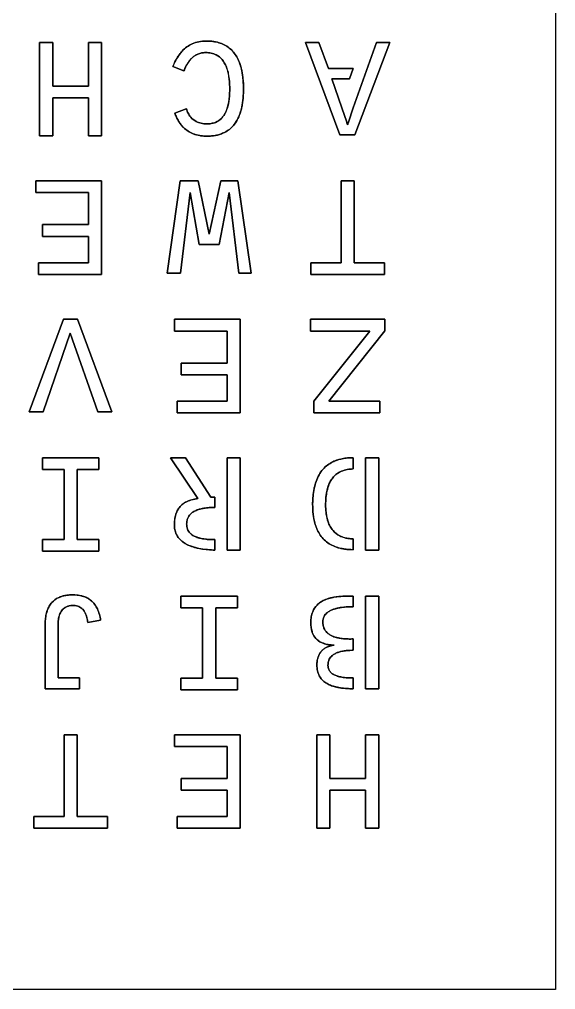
# Model space of a CAD drawing. Header units: millimetres. Extents: x -500 to 0, y -500 to 0.
# Drawn here: x -129 to 0, y -500 to -266.4 of the extents above; entities that cross this region are included whole.
import ezdxf

# ---------------------------------------------------------------- set-up
doc = ezdxf.new("R2010")
doc.units = ezdxf.units.MM
doc.layers.get('0').update_dxf_attribs({"color": 70})

msp = doc.modelspace()

# ---------------------------------------------------------------- linework, layer by layer
msp.add_line((-92.04, -277.78), (-89.43, -278.86))
for points in [[(-500, 0), (0, 0), (0, -500), (-500, -500)], [(0, 0), (0, -500), (-500, -500), (-500, 0)], [(0, -500), (-500, -500), (-500, 0), (0, 0)], [(-120.98, -282.53), (-120.98, -271.98), (-124.12, -271.98), (-124.12, -294.49), (-120.98, -294.49), (-120.98, -285.34), (-112.37, -285.34), (-112.37, -294.49), (-109.22, -294.49), (-109.22, -271.98), (-112.37, -271.98), (-112.37, -282.53)], [(-120.98, -271.98), (-120.98, -282.53), (-112.37, -282.53), (-112.37, -271.98), (-109.22, -271.98), (-109.22, -294.49), (-112.37, -294.49), (-112.37, -285.34), (-120.98, -285.34), (-120.98, -294.49), (-124.12, -294.49), (-124.12, -271.98)], [(-120.98, -294.49), (-120.98, -285.34), (-112.37, -285.34), (-112.37, -294.49), (-109.22, -294.49), (-109.22, -271.98), (-112.37, -271.98), (-112.37, -282.53), (-120.98, -282.53), (-120.98, -271.98), (-124.12, -271.98), (-124.12, -294.49)], [(-49.84, -291.2), (-48.71, -287.7), (-43.11, -271.98), (-39.88, -271.98), (-48.29, -294.22), (-51.87, -294.22), (-60.13, -271.98), (-56.93, -271.98), (-54.65, -278.27), (-48.71, -278.27), (-49.54, -280.74), (-53.85, -280.74), (-51.45, -287.7), (-50.24, -291.2)], [(-60.13, -271.98), (-51.87, -294.22)], [(-56.93, -271.98), (-60.13, -271.98)], [(-54.65, -278.27), (-56.93, -271.98)], [(-43.11, -271.98), (-48.71, -287.7)], [(-48.29, -294.22), (-39.88, -271.98)], [(-39.88, -271.98), (-43.11, -271.98)], [(-92.04, -277.78), (-89.43, -278.86)], [(-48.71, -278.27), (-54.65, -278.27)], [(-49.54, -280.74), (-48.71, -278.27)], [(-53.85, -280.74), (-49.54, -280.74)], [(-51.45, -287.7), (-53.85, -280.74)], [(-88.83, -287.97), (-91.6, -289.05)], [(-50.24, -291.2), (-51.45, -287.7)], [(-48.71, -287.7), (-49.84, -291.2)], [(-51.87, -294.22), (-48.29, -294.22)], [(-109.22, -327.82), (-109.22, -305.31), (-125.05, -305.31), (-125.05, -308.12), (-112.37, -308.12), (-112.37, -315.86), (-123.39, -315.86), (-123.39, -318.67), (-112.37, -318.67), (-112.37, -325.01), (-124.38, -325.01), (-124.38, -327.82)], [(-109.22, -305.31), (-109.22, -327.82), (-124.38, -327.82), (-124.38, -325.01), (-112.37, -325.01), (-112.37, -318.67), (-123.39, -318.67), (-123.39, -315.86), (-112.37, -315.86), (-112.37, -308.12), (-125.05, -308.12), (-125.05, -305.31)], [(-123.39, -315.86), (-112.37, -315.86), (-112.37, -308.12), (-125.05, -308.12), (-125.05, -305.31), (-109.22, -305.31), (-109.22, -327.82), (-124.38, -327.82), (-124.38, -325.01), (-112.37, -325.01), (-112.37, -318.67), (-123.39, -318.67)], [(-85.94, -305.31), (-90.32, -305.31), (-93.46, -327.56), (-90.23, -327.56), (-87.91, -308.14), (-85.7, -320.66), (-80.92, -320.66), (-78.56, -308.11), (-76.22, -327.56), (-73.22, -327.56), (-76.44, -305.31), (-80.56, -305.31), (-83.37, -318.16)], [(-90.32, -305.31), (-85.94, -305.31), (-83.37, -318.16), (-80.56, -305.31), (-76.44, -305.31), (-73.22, -327.56), (-76.22, -327.56), (-78.56, -308.11), (-80.92, -320.66), (-85.7, -320.66), (-87.91, -308.14), (-90.23, -327.56), (-93.46, -327.56)], [(-80.56, -305.31), (-83.37, -318.16), (-85.94, -305.31), (-90.32, -305.31), (-93.46, -327.56), (-90.23, -327.56), (-87.91, -308.14), (-85.7, -320.66), (-80.92, -320.66), (-78.56, -308.11), (-76.22, -327.56), (-73.22, -327.56), (-76.44, -305.31)], [(-51.58, -305.31), (-51.58, -325.01), (-58.88, -325.01), (-58.88, -327.82), (-41.14, -327.82), (-41.14, -325.01), (-48.44, -325.01), (-48.44, -305.31)], [(-51.58, -325.01), (-51.58, -305.31), (-48.44, -305.31), (-48.44, -325.01), (-41.14, -325.01), (-41.14, -327.82), (-58.88, -327.82), (-58.88, -325.01)], [(-58.88, -325.01), (-51.58, -325.01), (-51.58, -305.31), (-48.44, -305.31), (-48.44, -325.01), (-41.14, -325.01), (-41.14, -327.82), (-58.88, -327.82)], [(-114.98, -338.64), (-118.38, -338.64), (-126.63, -360.89), (-123.26, -360.89), (-116.74, -341.96), (-110.1, -360.89), (-106.71, -360.89)], [(-118.38, -338.64), (-114.98, -338.64), (-106.71, -360.89), (-110.1, -360.89), (-116.74, -341.96), (-123.26, -360.89), (-126.63, -360.89)], [(-123.26, -360.89), (-126.63, -360.89), (-118.38, -338.64), (-114.98, -338.64), (-106.71, -360.89), (-110.1, -360.89), (-116.74, -341.96)], [(-75.89, -361.15), (-75.89, -338.64), (-91.71, -338.64), (-91.71, -341.46), (-79.04, -341.46), (-79.04, -349.19), (-90.05, -349.19), (-90.05, -352.01), (-79.04, -352.01), (-79.04, -358.34), (-91.04, -358.34), (-91.04, -361.15)], [(-75.89, -338.64), (-75.89, -361.15), (-91.04, -361.15), (-91.04, -358.34), (-79.04, -358.34), (-79.04, -352.01), (-90.05, -352.01), (-90.05, -349.19), (-79.04, -349.19), (-79.04, -341.46), (-91.71, -341.46), (-91.71, -338.64)], [(-90.05, -352.01), (-79.04, -352.01), (-79.04, -358.34), (-91.04, -358.34), (-91.04, -361.15), (-75.89, -361.15), (-75.89, -338.64), (-91.71, -338.64), (-91.71, -341.46), (-79.04, -341.46), (-79.04, -349.19), (-90.05, -349.19)], [(-41.09, -338.64), (-58.93, -338.64), (-58.93, -341.46), (-44.66, -341.46), (-58.15, -358.31), (-58.15, -361.15), (-42.29, -361.15), (-42.29, -358.34), (-54.58, -358.34), (-41.09, -341.41)], [(-58.93, -338.64), (-41.09, -338.64), (-41.09, -341.41), (-54.58, -358.34), (-42.29, -358.34), (-42.29, -361.15), (-58.15, -361.15), (-58.15, -358.31), (-44.66, -341.46), (-58.93, -341.46)], [(-42.29, -358.34), (-54.58, -358.34), (-41.09, -341.41), (-41.09, -338.64), (-58.93, -338.64), (-58.93, -341.46), (-44.66, -341.46), (-58.15, -358.31), (-58.15, -361.15), (-42.29, -361.15)], [(-123.45, -394.49), (-109.88, -394.49), (-109.88, -391.67), (-115.09, -391.67), (-115.09, -374.79), (-109.88, -374.79), (-109.88, -371.98), (-123.45, -371.98), (-123.45, -374.79), (-118.24, -374.79), (-118.24, -391.67), (-123.45, -391.67)], [(-109.88, -394.49), (-123.45, -394.49), (-123.45, -391.67), (-118.24, -391.67), (-118.24, -374.79), (-123.45, -374.79), (-123.45, -371.98), (-109.88, -371.98), (-109.88, -374.79), (-115.09, -374.79), (-115.09, -391.67), (-109.88, -391.67)], [(-123.45, -374.79), (-118.24, -374.79), (-118.24, -391.67), (-123.45, -391.67), (-123.45, -394.49), (-109.88, -394.49), (-109.88, -391.67), (-115.09, -391.67), (-115.09, -374.79), (-109.88, -374.79), (-109.88, -371.98), (-123.45, -371.98)], [(-92.63, -371.98), (-86.03, -381.82)], [(-89, -371.98), (-92.63, -371.98)], [(-82.97, -381.46), (-89, -371.98)], [(-75.89, -371.98), (-79.01, -371.98), (-79.01, -394.22), (-75.89, -394.22)], [(-79.01, -371.98), (-75.89, -371.98), (-75.89, -394.22), (-79.01, -394.22)], [(-75.89, -371.98), (-75.89, -394.22), (-79.01, -394.22), (-79.01, -371.98)], [(-48.71, -374.67), (-48.71, -371.98)], [(-42.55, -371.98), (-45.74, -371.98), (-45.74, -394.22), (-42.55, -394.22)], [(-45.74, -371.98), (-42.55, -371.98), (-42.55, -394.22), (-45.74, -394.22)], [(-42.55, -371.98), (-42.55, -394.22), (-45.74, -394.22), (-45.74, -371.98)], [(-81.98, -381.46), (-82.97, -381.46)], [(-81.98, -394.2), (-81.98, -391.69)], [(-90.12, -427.82), (-76.55, -427.82), (-76.55, -425.01), (-81.76, -425.01), (-81.76, -408.12), (-76.55, -408.12), (-76.55, -405.31), (-90.12, -405.31), (-90.12, -408.12), (-84.91, -408.12), (-84.91, -425.01), (-90.12, -425.01)], [(-76.55, -427.82), (-90.12, -427.82), (-90.12, -425.01), (-84.91, -425.01), (-84.91, -408.12), (-90.12, -408.12), (-90.12, -405.31), (-76.55, -405.31), (-76.55, -408.12), (-81.76, -408.12), (-81.76, -425.01), (-76.55, -425.01)], [(-90.12, -425.01), (-84.91, -425.01), (-84.91, -408.12), (-90.12, -408.12), (-90.12, -405.31), (-76.55, -405.31), (-76.55, -408.12), (-81.76, -408.12), (-81.76, -425.01), (-76.55, -425.01), (-76.55, -427.82), (-90.12, -427.82)], [(-48.69, -407.84), (-48.69, -405.31)], [(-42.55, -405.31), (-45.71, -405.31), (-45.71, -427.56), (-42.55, -427.56)], [(-45.71, -405.31), (-42.55, -405.31), (-42.55, -427.56), (-45.71, -427.56)], [(-42.55, -405.31), (-42.55, -427.56), (-45.71, -427.56), (-45.71, -405.31)], [(-122.81, -412.23), (-122.81, -427.56)], [(-48.69, -418.32), (-48.69, -415.6)], [(-114.55, -424.98), (-119.67, -424.98)], [(-114.55, -427.56), (-114.55, -424.98)], [(-48.69, -427.57), (-48.69, -424.99)], [(-122.81, -427.56), (-114.55, -427.56)], [(-118.24, -438.64), (-118.24, -458.34), (-125.54, -458.34), (-125.54, -461.15), (-107.8, -461.15), (-107.8, -458.34), (-115.11, -458.34), (-115.11, -438.64)], [(-118.24, -458.34), (-118.24, -438.64), (-115.11, -438.64), (-115.11, -458.34), (-107.8, -458.34), (-107.8, -461.15), (-125.54, -461.15), (-125.54, -458.34)], [(-125.54, -458.34), (-118.24, -458.34), (-118.24, -438.64), (-115.11, -438.64), (-115.11, -458.34), (-107.8, -458.34), (-107.8, -461.15), (-125.54, -461.15)], [(-75.89, -461.15), (-75.89, -438.64), (-91.71, -438.64), (-91.71, -441.46), (-79.04, -441.46), (-79.04, -449.19), (-90.05, -449.19), (-90.05, -452.01), (-79.04, -452.01), (-79.04, -458.34), (-91.04, -458.34), (-91.04, -461.15)], [(-75.89, -438.64), (-75.89, -461.15), (-91.04, -461.15), (-91.04, -458.34), (-79.04, -458.34), (-79.04, -452.01), (-90.05, -452.01), (-90.05, -449.19), (-79.04, -449.19), (-79.04, -441.46), (-91.71, -441.46), (-91.71, -438.64)], [(-90.05, -449.19), (-79.04, -449.19), (-79.04, -441.46), (-91.71, -441.46), (-91.71, -438.64), (-75.89, -438.64), (-75.89, -461.15), (-91.04, -461.15), (-91.04, -458.34), (-79.04, -458.34), (-79.04, -452.01), (-90.05, -452.01)], [(-54.31, -449.19), (-54.31, -438.64), (-57.46, -438.64), (-57.46, -461.15), (-54.31, -461.15), (-54.31, -452.01), (-45.71, -452.01), (-45.71, -461.15), (-42.55, -461.15), (-42.55, -438.64), (-45.71, -438.64), (-45.71, -449.19)], [(-54.31, -438.64), (-54.31, -449.19), (-45.71, -449.19), (-45.71, -438.64), (-42.55, -438.64), (-42.55, -461.15), (-45.71, -461.15), (-45.71, -452.01), (-54.31, -452.01), (-54.31, -461.15), (-57.46, -461.15), (-57.46, -438.64)], [(-54.31, -461.15), (-54.31, -452.01), (-45.71, -452.01), (-45.71, -461.15), (-42.55, -461.15), (-42.55, -438.64), (-45.71, -438.64), (-45.71, -449.19), (-54.31, -449.19), (-54.31, -438.64), (-57.46, -438.64), (-57.46, -461.15)]]:
    msp.add_lwpolyline(points, close=True)
for points in [[(-84.09, -271.65, 0.050566), (-85.84, -271.82, 0.056378), (-87.42, -272.33, 0.051121), (-88.7, -273.08, 0.047503), (-89.81, -274.07, 0.029237), (-90.5, -274.91, 0.034408), (-91.36, -276.3, 0.014561), (-91.72, -277.03, 0.013054), (-92.04, -277.78), (-91.99, -277.65, -0.037797), (-91.06, -275.77, -0.025449), (-90.48, -274.89, -0.014428), (-90.15, -274.47, -0.017296), (-89.81, -274.07, -0.046412), (-88.7, -273.08, -0.052932), (-87.42, -272.33, -0.056901), (-85.84, -271.82, -0.050477)], [(-75.08, -283.21), (-75.08, -283.08, 0.018984), (-75.16, -281.16, 0.01074), (-75.26, -280.21), (-75.29, -279.97), (-75.34, -279.61, 0.022098), (-75.36, -279.52), (-75.4, -279.26, 0.027949), (-75.78, -277.66, 0.009002), (-75.81, -277.56, 0.035611), (-76.37, -276.13, 0.041508), (-77.07, -274.89, 0.049187), (-77.99, -273.8, 0.051548), (-79.09, -272.93, 0.048595), (-80.34, -272.29, 0.017638), (-80.46, -272.24, 0.051513), (-82.24, -271.78, 0.0388), (-84.09, -271.65, -0.018714), (-83.13, -271.68, -0.034816), (-81.72, -271.88, -0.042385), (-80.34, -272.29, -0.047976), (-79.09, -272.93, -0.050426), (-77.99, -273.8, -0.047699), (-77.07, -274.89, -0.040492), (-76.37, -276.13), (-76.28, -276.32, -0.019494), (-75.99, -277.03, -0.023741), (-75.65, -278.13, -0.012816), (-75.62, -278.27, -0.014518), (-75.4, -279.26, -0.014939), (-75.26, -280.24), (-75.21, -280.61, -0.026559)], [(-89.43, -278.86, -0.012041), (-89.24, -278.4, -0.016004), (-88.93, -277.73, -0.016286), (-88.88, -277.65, -0.019762), (-88.56, -277.09, -0.026051), (-88.08, -276.4, -0.016991), (-87.95, -276.23, -0.025792), (-87.51, -275.77, -0.006808), (-87.35, -275.62, -0.041948), (-86.73, -275.15, -0.043399), (-86.04, -274.79, -0.051841), (-85.14, -274.52, -0.046119), (-84.2, -274.44, 0.046784), (-85.14, -274.52, 0.052909), (-86.04, -274.79, 0.048335), (-86.82, -275.21), (-86.92, -275.27, 0.039089), (-87.51, -275.77, 0.009923), (-87.66, -275.92), (-87.79, -276.05, 0.04588), (-88.56, -277.09, 0.025248), (-89.04, -277.95, 0.004692), (-89.09, -278.06, 0.011409), (-89.13, -278.16, 0.014218), (-89.17, -278.25, 0.013331)], [(-84.2, -274.44, -0.02401), (-83.51, -274.47, -0.031147), (-82.83, -274.58, -0.064585), (-81.64, -274.99, -0.100512), (-80.23, -276.12, -0.05322), (-79.54, -277.14, -0.040751), (-79.06, -278.27, -0.028602), (-78.73, -279.48, -0.030628), (-78.47, -281.34), (-78.45, -281.57, -0.008925), (-78.42, -281.98), (-78.42, -282.13, -0.011325), (-78.39, -283.21, 0.013764), (-78.42, -281.96, 0.012451), (-78.5, -281.02, 0.022809), (-78.7, -279.63, 0.03371), (-79.06, -278.27, 0.039442), (-79.54, -277.14, 0.05518), (-80.23, -276.12, 0.099991), (-81.64, -274.99, 0.06416), (-82.83, -274.58, 0.026839), (-83.51, -274.47, 0.025093)], [(-83.92, -294.56), (-83.78, -294.56), (-83.5, -294.56, 0.021174), (-82.54, -294.49, 0.023552), (-81.6, -294.34, 0.031548), (-80.59, -294.06, 0.035973), (-79.63, -293.65, 0.100098), (-77.5, -291.97, 0.030109), (-76.98, -291.29, 0.03732), (-76.35, -290.18, 0.030157), (-75.88, -288.99, 0.028059), (-75.49, -287.58, 0.030757), (-75.18, -285.4, 0.021216), (-75.08, -283.21), (-75.09, -283.57, -0.014495), (-75.14, -284.95, -0.025833), (-75.38, -286.99, -0.016062), (-75.59, -288, -0.020006), (-75.88, -288.99, -0.010365), (-75.91, -289.09, -0.011149), (-75.94, -289.19, -0.040614), (-76.59, -290.65, -0.050656), (-77.5, -291.97, -0.100589), (-79.63, -293.65, -0.033563), (-80.59, -294.06, -0.029286), (-81.6, -294.34, -0.030161), (-82.75, -294.51, -0.003409), (-83.04, -294.53, -0.01183), (-83.26, -294.55, -0.013868), (-83.43, -294.55, -0.0141), (-83.55, -294.56, -0.013491), (-83.64, -294.56)], [(-78.39, -283.21), (-78.39, -283.41, -0.003526), (-78.4, -283.59), (-78.4, -283.68), (-78.41, -284.01, -0.015996), (-78.48, -285.18, -0.016064), (-78.49, -285.26), (-78.52, -285.53, -0.009307), (-78.57, -285.94), (-78.6, -286.14, -0.02297), (-78.61, -286.2), (-78.63, -286.35), (-78.66, -286.5, -0.027121), (-78.94, -287.65, -0.037109), (-79.35, -288.75, -0.040833), (-79.81, -289.56, -0.047636), (-80.4, -290.28, -0.101343), (-81.83, -291.23, -0.053134), (-82.85, -291.51, -0.042795), (-83.9, -291.6, 0.041627), (-82.85, -291.51, 0.055053), (-81.83, -291.23, 0.101057), (-80.4, -290.28, 0.048152), (-79.81, -289.56), (-79.75, -289.47, 0.035386), (-79.35, -288.75), (-79.32, -288.68, 0.03764), (-78.9, -287.54, 0.025376), (-78.63, -286.35), (-78.6, -286.15, 0.022742), (-78.44, -284.69), (-78.42, -284.32, 0.012614)], [(-91.6, -289.05, 0.022402), (-91.19, -290.02, 0.026607), (-90.68, -290.95, 0.026015), (-90.13, -291.74, 0.006237), (-89.98, -291.92), (-89.86, -292.06), (-89.77, -292.16), (-89.63, -292.31), (-89.49, -292.45, 0.10006), (-87.2, -293.97, 0.05475), (-85.59, -294.43), (-85.38, -294.46, 0.037392), (-83.92, -294.56, -0.009603), (-84.34, -294.55, -0.039176), (-85.8, -294.39, -0.048691), (-87.2, -293.97, -0.100787), (-89.49, -292.45, -0.017705), (-89.82, -292.11, -0.042144), (-90.68, -290.95, -0.025306), (-91.19, -290.02, -0.021083)], [(-83.9, -291.6, -0.024551), (-84.59, -291.56, -0.031078), (-85.27, -291.46, -0.066982), (-86.45, -291.04, -0.10023), (-87.77, -289.96, -0.052818), (-88.4, -289.02, -0.041756), (-88.83, -287.97, 0.039538), (-88.4, -289.02, 0.055603), (-87.77, -289.96, 0.10038), (-86.45, -291.04, 0.065064), (-85.27, -291.46, 0.027746), (-84.59, -291.56, 0.024542)], [(-50.04, -291.85, 0.004562), (-49.96, -291.59, 0.002784), (-49.84, -291.2, -0.002721), (-49.96, -291.59, -0.00707), (-50.04, -291.85, -0.00707), (-50.12, -291.59, -0.002721), (-50.24, -291.2, 0.002784), (-50.12, -291.59, 0.004562)], [(-48.71, -371.98, 0.02368), (-50.05, -372.03, 0.027351), (-51.37, -372.22, 0.012363), (-51.95, -372.36, 0.01251), (-52.37, -372.48, 0.019415), (-53, -372.7, 0.019624), (-53.61, -372.97, 0.098638), (-55.92, -374.71, 0.053255), (-56.91, -376.12, 0.044007), (-57.62, -377.69, 0.029395), (-58.01, -379.06), (-58.07, -379.33, 0.029475), (-58.35, -381.31, 0.007752), (-58.39, -381.81), (-58.41, -382.19), (-58.42, -382.47), (-58.43, -382.68, 0.008987), (-58.44, -383.32, -0.009471), (-58.44, -383.14, -0.015974), (-58.39, -381.76, -0.009629), (-58.35, -381.24, -0.026237), (-58.09, -379.44), (-58.04, -379.22, -0.030296), (-57.62, -377.69, -0.043138), (-56.91, -376.12, -0.054279), (-55.92, -374.71, -0.098964), (-53.61, -372.97, -0.034452), (-52.51, -372.52), (-52.37, -372.48, -0.024905), (-51.37, -372.22, -0.027695), (-50.05, -372.03, -0.020793)], [(-55.31, -383.29, -0.010497), (-55.3, -382.58, -0.034143), (-55.09, -380.46, -0.026364), (-54.83, -379.31, -0.013133), (-54.79, -379.17, -0.015026), (-54.75, -379.04, -0.02571), (-54.43, -378.2, -0.040064), (-53.91, -377.24, -0.050063), (-53.23, -376.39, -0.100415), (-51.48, -375.21, -0.053458), (-50.12, -374.81, -0.040706), (-48.71, -374.67, 0.040105), (-50.12, -374.81, 0.054981), (-51.48, -375.21, 0.100152), (-53.23, -376.39, 0.046602), (-53.91, -377.24, 0.041202), (-54.43, -378.2, 0.01702), (-54.65, -378.75, 0.043057), (-55.09, -380.46, 0.024809), (-55.26, -381.87, 0.007584), (-55.28, -382.05, 0.014501), (-55.29, -382.2, 0.007538), (-55.31, -382.74), (-55.31, -383.01, 0.022867), (-55.31, -383.08)], [(-86.03, -381.82), (-86.11, -381.83), (-86.27, -381.85, 0.032262), (-87.46, -382.08, 0.012835), (-87.54, -382.09, 0.043133), (-88.6, -382.48, 0.018749), (-89.02, -382.69, 0.0724), (-90.15, -383.55, 0.050369), (-90.76, -384.33, 0.045582), (-91.21, -385.22, 0.053338), (-91.59, -386.62, 0.022957), (-91.67, -387.34, 0.01654), (-91.68, -387.43, 0.014526), (-91.7, -388.07), (-91.7, -387.98, -0.038046), (-91.58, -386.57, -0.026493), (-91.43, -385.89, -0.016694), (-91.33, -385.55, -0.015151), (-91.3, -385.46, -0.017218), (-91.26, -385.34, -0.014468), (-91.21, -385.22, -0.048109), (-90.76, -384.33, -0.053781), (-90.15, -383.55, -0.048803), (-89.43, -382.94), (-89.33, -382.88, -0.037593), (-88.6, -382.48, -0.048676), (-87.34, -382.05), (-87.18, -382.01, -0.011807), (-86.9, -381.95, -0.013394), (-86.79, -381.93, -0.018483)], [(-58.44, -383.32), (-58.43, -383.74), (-58.42, -384.1, 0.015696), (-58.34, -385.37, 0.019996), (-58.16, -386.64, 0.027127), (-57.82, -388.02, 0.034096), (-57.32, -389.35, 0.043913), (-56.6, -390.61, 0.048847), (-55.66, -391.72, 0.052609), (-54.46, -392.66, 0.045709), (-53.1, -393.35, 0.029791), (-52.03, -393.69, 0.035334), (-50.38, -394, 0.00942), (-50.18, -394.02, 0.013312), (-49.99, -394.04, 0.020274), (-48.71, -394.1, -0.037908), (-50.94, -393.92, -0.013615), (-51.08, -393.9, -0.007881), (-51.59, -393.8, -0.040744), (-53.1, -393.35, -0.047954), (-54.46, -392.66, -0.051617), (-55.66, -391.72, -0.049), (-56.6, -390.61, -0.04248), (-57.32, -389.35, -0.0355), (-57.82, -388.02, -0.028684), (-58.16, -386.64), (-58.19, -386.43), (-58.23, -386.24), (-58.25, -386.06), (-58.3, -385.72, -0.00925), (-58.36, -385.12, -0.012024), (-58.42, -384.22, -0.007552), (-58.43, -383.77, -0.009201), (-58.43, -383.54)], [(-91.7, -388.07, 0.050398), (-91.59, -389.27, 0.057206), (-91.25, -390.35, 0.10023), (-90.15, -391.85, 0.054755), (-89.1, -392.62, 0.0218), (-88.52, -392.93, 0.010832), (-88.44, -392.96, 0.018071), (-88.31, -393.02, 0.010869), (-87.92, -393.19, 0.032778), (-86.47, -393.64, 0.017387), (-85.36, -393.87, 0.019879), (-83.67, -394.09, 0.014401), (-81.98, -394.2, -0.013948), (-83.49, -394.11), (-83.77, -394.09, -0.026793), (-85.87, -393.78, -0.019543), (-86.91, -393.52, -0.02257), (-87.92, -393.19, -0.020805), (-88.52, -392.93), (-88.74, -392.82, -0.015295), (-88.93, -392.72, -0.012201), (-89.01, -392.67, -0.057523), (-90.15, -391.85, -0.049822), (-90.78, -391.15, -0.051548), (-91.25, -390.35, -0.060135), (-91.59, -389.27, -0.051462)], [(-81.98, -391.69), (-82.34, -391.69, -0.017236), (-83.63, -391.63, -0.023434), (-84.9, -391.47, -0.016979), (-85.03, -391.45, -0.028059), (-86.02, -391.2, -0.042481), (-86.95, -390.82, -0.038767), (-87.49, -390.5, -0.045385), (-87.97, -390.08, -0.098627), (-88.55, -389.16, -0.053792), (-88.71, -388.54, -0.043393), (-88.75, -387.9, 0.043839), (-88.71, -388.54, 0.05372), (-88.55, -389.16, 0.098824), (-87.97, -390.08, 0.049638), (-87.49, -390.5, 0.036024), (-86.95, -390.82, 0.045256), (-85.95, -391.22, 0.030856), (-84.9, -391.47, 0.025421), (-83.44, -391.65), (-83.08, -391.67, 0.007152), (-82.53, -391.69, 0.000582), (-82.39, -391.69)], [(-116.21, -404.98, 0.022177), (-117.14, -405.02, 0.027284), (-118.07, -405.15, 0.030546), (-118.86, -405.35, 0.035351), (-119.62, -405.66, 0.097141), (-121.16, -406.8, 0.054806), (-121.81, -407.7, 0.043025), (-122.27, -408.71, 0.026969), (-122.53, -409.57, 0.033245), (-122.74, -410.89, 0.024499), (-122.81, -412.23), (-122.81, -412.12, -0.015247), (-122.77, -411.25, -0.030102), (-122.61, -409.96, -0.039386), (-122.27, -408.71, -0.045836), (-121.81, -407.7, -0.052047), (-121.16, -406.8, -0.097309), (-119.62, -405.66, -0.033405), (-118.86, -405.35, -0.027311), (-118.07, -405.15, -0.026699), (-117.14, -405.02, -0.021134)], [(-109.45, -411.08, 0.031147), (-109.74, -409.68, 0.043272), (-110.23, -408.35, 0.043342), (-110.77, -407.42, 0.048162), (-111.46, -406.61, 0.051888), (-112.31, -405.95, 0.047703), (-113.27, -405.46, 0.028636), (-113.98, -405.24, 0.035267), (-115.09, -405.04, 0.02929), (-116.21, -404.98), (-116.02, -404.98, -0.006023), (-115.67, -404.99, -0.034406), (-114.45, -405.13, -0.047138), (-113.27, -405.46, -0.099807), (-111.46, -406.61, -0.049037), (-110.77, -407.42, -0.039971), (-110.23, -408.35, -0.043265), (-109.74, -409.68, -0.032114)], [(-50.34, -405.31, 0.001696), (-50.52, -405.31, 0.008735), (-50.88, -405.32, 0.01721), (-52.11, -405.39, 0.011228), (-52.73, -405.45, 0.021749), (-52.81, -405.46), (-53.07, -405.5, 0.023382), (-53.14, -405.51), (-53.34, -405.55, 0.012344), (-53.95, -405.67), (-54.17, -405.73), (-54.37, -405.78, 0.041707), (-55.7, -406.26, 0.04024), (-56.58, -406.77, 0.049522), (-57.37, -407.42, 0.10057), (-58.43, -409.05, 0.05366), (-58.77, -410.29, 0.040851), (-58.88, -411.57, -0.040876), (-58.77, -410.29, -0.054789), (-58.43, -409.05, -0.100067), (-57.37, -407.42, -0.046952), (-56.58, -406.77, -0.040112), (-55.7, -406.26, -0.037374), (-54.54, -405.83, -0.009982), (-54.25, -405.75, -0.013985), (-54.13, -405.72, -0.018807), (-53.34, -405.55, -0.024696), (-51.84, -405.36, -0.008824), (-51.66, -405.35), (-51.33, -405.33, -0.009228), (-51.08, -405.32), (-50.89, -405.32, -0.008618)], [(-55.97, -411.5, -0.053504), (-55.9, -410.81, -0.062473), (-55.69, -410.19, -0.099537), (-55.01, -409.32, -0.053114), (-54.32, -408.84, -0.038656), (-53.57, -408.5, -0.035447), (-52.38, -408.16, -0.018749), (-51.46, -408, -0.019012), (-50.08, -407.87), (-49.9, -407.86, -0.010783), (-48.69, -407.84, 0.006266), (-49.3, -407.84, 0.027845), (-51.46, -408, 0.035469), (-51.5, -408.01, 0.035303), (-51.53, -408.01, 0.035141), (-51.56, -408.02, 0.008688), (-52.07, -408.1, 0.01331), (-52.17, -408.12, 0.015387), (-52.88, -408.28, 0.025247), (-53.57, -408.5, 0.035884), (-54.32, -408.84, 0.054047), (-55.01, -409.32, 0.099824), (-55.69, -410.19, 0.058664), (-55.9, -410.81, 0.054288)], [(-58.88, -411.57), (-58.88, -411.67, 0.021552), (-58.84, -412.42, 0.015008), (-58.8, -412.8, 0.021346), (-58.79, -412.89, 0.01951), (-58.78, -412.96), (-58.74, -413.17, 0.02781), (-58.57, -413.84, 0.021544), (-58.46, -414.17), (-58.4, -414.33), (-58.32, -414.49, 0.095564), (-57.42, -415.74, 0.054929), (-56.73, -416.26, 0.043833), (-55.94, -416.64, 0.029136), (-55.29, -416.84, 0.035524), (-54.29, -417.01, 0.012614), (-53.78, -417.05, 0.023549), (-53.72, -417.06, 0.023109), (-53.66, -417.06, 0.022489), (-53.61, -417.06, 0.010978), (-53.44, -417.07, 0.024308), (-53.4, -417.07, 0.003102), (-53.27, -417.07, -0.015869), (-53.95, -417.04), (-54.2, -417.02, -0.0108), (-54.65, -416.97, -0.014546), (-54.73, -416.95, -0.049876), (-55.94, -416.64, -0.04672), (-56.73, -416.26, -0.0511), (-57.42, -415.74, -0.095793), (-58.32, -414.49, -0.016594), (-58.36, -414.41, -0.058659), (-58.74, -413.17, -0.028415), (-58.85, -412.37, -0.011729), (-58.86, -412.17, -0.011065), (-58.87, -411.87, -0.021067), (-58.87, -411.8)], [(-48.69, -415.6), (-49.05, -415.6), (-49.21, -415.61), (-49.29, -415.61, -0.017056), (-50.45, -415.57, -0.021251), (-51.61, -415.46, -0.011491), (-52.19, -415.36, -0.024828), (-53.04, -415.14, -0.037753), (-53.86, -414.82, -0.037161), (-54.47, -414.47, -0.047427), (-55.01, -414.02, -0.100012), (-55.71, -412.98, -0.053684), (-55.91, -412.25, -0.0428), (-55.97, -411.5, 0.043022), (-55.91, -412.25, 0.054232), (-55.71, -412.98, 0.099936), (-55.01, -414.02, 0.048036), (-54.47, -414.47, 0.038962), (-53.86, -414.82, 0.024917), (-53.32, -415.05, 0.029001), (-52.48, -415.29, 0.021357), (-51.61, -415.46), (-51.52, -415.47, 0.01242), (-51.17, -415.51, 0.019474), (-49.93, -415.6), (-49.62, -415.6), (-49.39, -415.61, 0.008309), (-49.04, -415.6)], [(-53.27, -417.07, 0.031362), (-54.19, -417.26, 0.015891), (-54.3, -417.29, 0.038017), (-55.06, -417.58, 0.042979), (-55.7, -417.95, 0.046822), (-56.26, -418.43, 0.099876), (-57.06, -419.72, 0.030325), (-57.23, -420.25, 0.035882), (-57.37, -421.07, 0.026614), (-57.41, -421.89, -0.039958), (-57.34, -420.79, -0.024011), (-57.23, -420.25, -0.027903), (-57.06, -419.72, -0.045123), (-56.72, -419.04, -0.051619), (-56.26, -418.43, -0.050777), (-55.7, -417.95, -0.042603), (-55.06, -417.58), (-54.96, -417.53, -0.039647), (-54.13, -417.24, -0.005877), (-53.92, -417.19, -0.008006), (-53.59, -417.12, -0.02131), (-53.51, -417.11, -0.006796)], [(-54.75, -421.98, -0.055341), (-54.67, -421.18, -0.063573), (-54.43, -420.47, -0.099797), (-53.73, -419.59, -0.052807), (-53.06, -419.14, -0.040325), (-52.33, -418.82, -0.031554), (-51.44, -418.57, -0.018532), (-50.75, -418.45, -0.007313), (-50.5, -418.42, -0.016546), (-49.59, -418.35), (-49.48, -418.34), (-49.28, -418.33), (-48.98, -418.33, -0.007518), (-48.84, -418.32, -0.011129), (-48.76, -418.32, -0.01374), (-48.69, -418.32), (-48.92, -418.32, 0.028407), (-50.64, -418.44, 0.020264), (-51.49, -418.59, 0.013174), (-51.91, -418.69), (-52.12, -418.75), (-52.33, -418.82, 0.037509), (-53.06, -419.14, 0.05527), (-53.73, -419.59, 0.100355), (-54.43, -420.47, 0.064712), (-54.67, -421.18, 0.054)], [(-57.41, -421.89, 0.024231), (-57.38, -422.58, 0.031434), (-57.27, -423.25, 0.065307), (-56.85, -424.43, 0.100358), (-55.73, -425.81, 0.054036), (-54.71, -426.48, 0.03958), (-53.59, -426.94, 0.028319), (-52.39, -427.26, 0.030368), (-50.55, -427.51), (-50.31, -427.52, 0.01746), (-48.69, -427.57, -0.003358), (-49.31, -427.56, -0.007401), (-49.58, -427.56, -0.011275), (-50.6, -427.5, -0.025162), (-52.11, -427.31, -0.017682), (-52.86, -427.15), (-53.04, -427.11, -0.008804), (-53.32, -427.03), (-53.46, -426.99), (-53.59, -426.94, -0.040435), (-54.71, -426.48, -0.054367), (-55.73, -425.81, -0.100125), (-56.85, -424.43, -0.064725), (-57.27, -423.25, -0.027106), (-57.38, -422.58, -0.025268)], [(-48.69, -424.99, -0.017053), (-50.06, -424.95, -0.025734), (-51.43, -424.79, -0.027982), (-52.36, -424.57, -0.013119), (-52.42, -424.55, -0.041628), (-53.26, -424.23, -0.015384), (-53.49, -424.1, -0.066373), (-54.11, -423.62, -0.095665), (-54.58, -422.92, -0.098499), (-54.75, -421.98, 0.048633), (-54.71, -422.46, 0.054075), (-54.58, -422.92, 0.096628), (-54.11, -423.62, 0.05004), (-53.71, -423.96), (-53.6, -424.03, 0.023121), (-53.26, -424.23, 0.024859), (-52.82, -424.42), (-52.65, -424.48), (-52.57, -424.51, 0.022799), (-52.01, -424.67, 0.021983), (-51.97, -424.68, 0.011937), (-51.43, -424.79, 0.025875), (-50.06, -424.95, 0.016668)]]:
    msp.add_lwpolyline(points, format="xyb", close=True)
for points in [[(-75.4, -279.26, 0.027949), (-75.78, -277.66), (-75.81, -277.56, 0.035611), (-76.37, -276.13, 0.041508), (-77.07, -274.89, 0.049187), (-77.99, -273.8, 0.051548), (-79.09, -272.93, 0.048595), (-80.34, -272.29), (-80.46, -272.24, 0.051513), (-82.24, -271.78, 0.0388), (-84.09, -271.65, 0.050566), (-85.84, -271.82, 0.056901), (-87.42, -272.33, 0.052932), (-88.7, -273.08, 0.047503), (-89.81, -274.07, 0.029237), (-90.5, -274.91, 0.034408), (-91.36, -276.3)], [(-82.83, -274.58, -0.064585), (-81.64, -274.99, -0.100512), (-80.23, -276.12, -0.05518), (-79.54, -277.14, -0.040751), (-79.06, -278.27, -0.029969), (-78.73, -279.48, -0.030628), (-78.47, -281.34), (-78.42, -281.96, -0.013764), (-78.39, -283.21)], [(-87.95, -276.23, 0.037444), (-88.56, -277.09)], [(-81.6, -294.34, 0.031548), (-80.59, -294.06, 0.035973), (-79.63, -293.65, 0.100589), (-77.5, -291.97), (-76.93, -291.22, 0.034807), (-76.35, -290.18, 0.030157), (-75.88, -288.99, 0.028059), (-75.49, -287.58, 0.030757), (-75.18, -285.4, 0.021216), (-75.08, -283.21, 0.020866), (-75.16, -281.16)], [(-78.66, -286.5, -0.027121), (-78.94, -287.65, -0.037109), (-79.35, -288.75)], [(-84.34, -294.55, -0.03357), (-85.59, -294.43, -0.05475), (-87.2, -293.97, -0.100787), (-89.49, -292.45), (-89.86, -292.06, -0.040383), (-90.68, -290.95, -0.026607), (-91.19, -290.02, -0.022402), (-91.6, -289.05), (-88.83, -287.97, 0.041756), (-88.4, -289.02, 0.055603), (-87.77, -289.96, 0.10038), (-86.45, -291.04, 0.066982), (-85.27, -291.46)], [(-80.4, -290.28, -0.101343), (-81.83, -291.23, -0.055053), (-82.85, -291.51, -0.042795), (-83.9, -291.6)], [(-81.98, -383.95), (-81.98, -381.46), (-81.98, -383.95, 0.01285), (-82.05, -383.94, 0.010334), (-82.13, -383.94, 0.00647), (-82.29, -383.95), (-82.61, -383.95, 0.009835), (-83.24, -383.98), (-83.32, -383.98, 0.02523), (-84.65, -384.14, 0.004262), (-85.03, -384.21, 0.030046), (-86.02, -384.47, 0.040772), (-86.84, -384.83, 0.05263), (-87.58, -385.33, 0.100246), (-88.37, -386.32, 0.058631), (-88.64, -387.06, 0.051441), (-88.75, -387.9, -0.051965), (-88.64, -387.06, -0.061096), (-88.37, -386.32, -0.100005), (-87.58, -385.33, -0.055535), (-86.84, -384.83, -0.037588), (-86.02, -384.47, -0.034885), (-84.96, -384.19), (-84.8, -384.16, -0.007812), (-84.62, -384.13, -0.026707), (-83.19, -383.98, -0.01195), (-82.23, -383.95), (-81.98, -383.95), (-81.98, -381.46), (-82.97, -381.46), (-89, -371.98), (-92.63, -371.98), (-86.03, -381.82), (-86.27, -381.85, 0.032262), (-87.46, -382.08, 0.0442), (-88.6, -382.48), (-89.02, -382.69, 0.0724), (-90.15, -383.55)], [(-53.61, -372.97, 0.098964), (-55.92, -374.71, 0.054279), (-56.91, -376.12, 0.044007), (-57.62, -377.69, 0.030296), (-58.04, -379.22), (-58.07, -379.33, 0.029475), (-58.35, -381.31)], [(-55.3, -382.58, -0.034143), (-55.09, -380.46, -0.035427), (-54.75, -379.04), (-54.43, -378.2, -0.041202), (-53.91, -377.24, -0.050063), (-53.23, -376.39, -0.100415), (-51.48, -375.21, -0.054981), (-50.12, -374.81, -0.040706), (-48.71, -374.67), (-48.71, -371.98, 0.02368), (-50.05, -372.03, 0.027695), (-51.37, -372.22)], [(-91.21, -385.22, 0.053338), (-91.59, -386.62)], [(-88.37, -386.32, -0.100246), (-87.58, -385.33)], [(-83.19, -383.98, 0.026707), (-84.62, -384.13), (-84.96, -384.19, 0.034885), (-86.02, -384.47)], [(-58.42, -384.1, 0.015696), (-58.34, -385.37, 0.019996), (-58.16, -386.64, 0.028684), (-57.82, -388.02, 0.0355), (-57.32, -389.35, 0.043913), (-56.6, -390.61, 0.049), (-55.66, -391.72, 0.052609), (-54.46, -392.66, 0.047954), (-53.1, -393.35, 0.029791), (-52.03, -393.69, 0.035334), (-50.38, -394, 0.028429), (-48.71, -394.1), (-48.71, -391.49, -0.023167), (-49.58, -391.43, -0.024384), (-50.44, -391.29, -0.020984), (-51, -391.14), (-51.19, -391.08, -0.034463), (-51.91, -390.78, -0.099484), (-53.54, -389.52, -0.054356), (-54.25, -388.5, -0.042966), (-54.74, -387.37, -0.042932), (-55.14, -385.72, -0.018572), (-55.16, -385.61, -0.031199), (-55.31, -383.8, -0.006835), (-55.31, -383.29, 0.026847), (-55.24, -385.02, 0.009002), (-55.22, -385.13, 0.009905), (-55.14, -385.75), (-55.11, -385.91, 0.006909), (-55.04, -386.28), (-55.02, -386.37, 0.027667), (-54.74, -387.37, 0.043495), (-54.25, -388.5, 0.053386), (-53.54, -389.52, 0.099334), (-51.91, -390.78, 0.04677), (-50.82, -391.19, 0.016239), (-50.44, -391.29, 0.028695), (-49.58, -391.43, 0.020631), (-48.71, -391.49), (-48.71, -394.1), (-48.71, -391.49)], [(-55.31, -383.8, 0.031199), (-55.16, -385.61), (-55.02, -386.37, 0.027667), (-54.74, -387.37, 0.043495), (-54.25, -388.5, 0.054356), (-53.54, -389.52, 0.099484), (-51.91, -390.78, 0.04677), (-50.82, -391.19)], [(-91.25, -390.35, -0.060135), (-91.59, -389.27, -0.051462), (-91.7, -388.07)], [(-88.55, -389.16, 0.098824), (-87.97, -390.08)], [(-89.01, -392.67, -0.057523), (-90.15, -391.85)], [(-87.92, -393.19, 0.032778), (-86.47, -393.64, 0.017387), (-85.36, -393.87, 0.019879), (-83.67, -394.09, 0.014401), (-81.98, -394.2), (-81.98, -391.69), (-82.34, -391.69, -0.017236), (-83.63, -391.63, -0.023434), (-84.9, -391.47), (-85.03, -391.45, -0.028059), (-86.02, -391.2, -0.042481), (-86.95, -390.82)], [(-119.62, -405.66, 0.097309), (-121.16, -406.8, 0.054806), (-121.81, -407.7, 0.045836), (-122.27, -408.71), (-122.53, -409.57, 0.033245), (-122.74, -410.89, 0.024499), (-122.81, -412.23), (-122.81, -427.56), (-114.55, -427.56), (-114.55, -424.98), (-119.67, -424.98), (-119.67, -412.17), (-119.67, -424.98), (-119.67, -412.17, -0.019072), (-119.65, -411.5, -0.011535), (-119.61, -411.01, -0.030562), (-119.47, -410.27, -0.040474), (-119.25, -409.56, -0.041095), (-118.97, -409.02, -0.04609), (-118.61, -408.54, -0.10084), (-117.69, -407.87, -0.053841), (-116.98, -407.64, -0.040761), (-116.23, -407.54, 0.041292), (-116.98, -407.64, 0.054598), (-117.69, -407.87, 0.099813), (-118.61, -408.54, 0.050259), (-118.97, -409.02, 0.038888), (-119.25, -409.56), (-119.31, -409.72, 0.030125), (-119.48, -410.31, 0.03333), (-119.63, -411.23, 0.021782), (-119.67, -412.17)], [(-112.54, -411.6), (-109.45, -411.08), (-112.54, -411.6, 0.016944), (-112.64, -411, 0.016142), (-112.77, -410.42, 0.051302), (-113.19, -409.29, 0.009829), (-113.32, -409.04), (-113.37, -408.96), (-113.44, -408.86), (-113.53, -408.72, 0.051746), (-113.98, -408.23, 0.100251), (-114.91, -407.69, 0.05555), (-115.56, -407.55, 0.041995), (-116.23, -407.54, -0.042929), (-115.56, -407.55, -0.053587), (-114.91, -407.69, -0.100431), (-113.98, -408.23, -0.051587), (-113.56, -408.68, -0.041886), (-113.22, -409.21, -0.016818), (-113.19, -409.29, -0.031608), (-112.92, -409.93, -0.025065), (-112.73, -410.59, -0.012683), (-112.63, -411.04), (-112.58, -411.3, -0.0115), (-112.54, -411.6), (-109.45, -411.08, 0.032114), (-109.74, -409.68, 0.043272), (-110.23, -408.35, 0.043342), (-110.77, -407.42, 0.049037), (-111.46, -406.61, 0.053878), (-112.39, -405.9)], [(-113.98, -405.24, 0.035267), (-115.09, -405.04, 0.02929), (-116.21, -404.98)], [(-54.37, -405.78, 0.041707), (-55.7, -406.26, 0.04024), (-56.58, -406.77, 0.049522), (-57.37, -407.42, 0.10057), (-58.43, -409.05, 0.054789), (-58.77, -410.29, 0.040876), (-58.88, -411.57)], [(-53.57, -408.5, -0.035447), (-52.38, -408.16), (-51.46, -408, -0.019012), (-50.08, -407.87), (-49.9, -407.86, -0.010783), (-48.69, -407.84), (-48.69, -405.31), (-50.34, -405.31), (-48.69, -405.31), (-50.34, -405.31)], [(-53.34, -405.55, -0.024696), (-51.84, -405.36)], [(-118.61, -408.54, -0.10084), (-117.69, -407.87)], [(-113.98, -408.23, 0.100431), (-114.91, -407.69)], [(-113.19, -409.29, -0.051302), (-112.77, -410.42)], [(-55.01, -409.32, 0.099824), (-55.69, -410.19)], [(-54.29, -417.01, -0.035524), (-55.29, -416.84), (-55.94, -416.64, -0.04672), (-56.73, -416.26), (-57.42, -415.74, -0.095793), (-58.32, -414.49), (-58.46, -414.17, -0.046907), (-58.74, -413.17)], [(-55.01, -414.02, -0.100012), (-55.71, -412.98)], [(-53.04, -415.14, 0.019327), (-52.48, -415.29), (-51.61, -415.46, 0.021251), (-50.45, -415.57, 0.01558), (-49.39, -415.61), (-48.69, -415.6), (-48.69, -418.32), (-49.59, -418.35, 0.017275), (-50.64, -418.44)], [(-56.72, -419.04, -0.051619), (-56.73, -419.04)], [(-53.73, -419.59, 0.100355), (-54.43, -420.47)], [(-57.41, -421.89, -0.039958), (-57.34, -420.79)], [(-57.27, -423.25, 0.065307), (-56.85, -424.43, 0.100358), (-55.73, -425.81, 0.054367), (-54.71, -426.48, 0.040435), (-53.59, -426.94, 0.028319), (-52.39, -427.26, 0.030368), (-50.55, -427.51), (-50.31, -427.52, 0.01746), (-48.69, -427.57), (-48.69, -424.99, -0.017053), (-50.06, -424.95, -0.025875), (-51.43, -424.79)]]:
    msp.add_lwpolyline(points, format="xyb")

doc.saveas('drawing.dxf')
